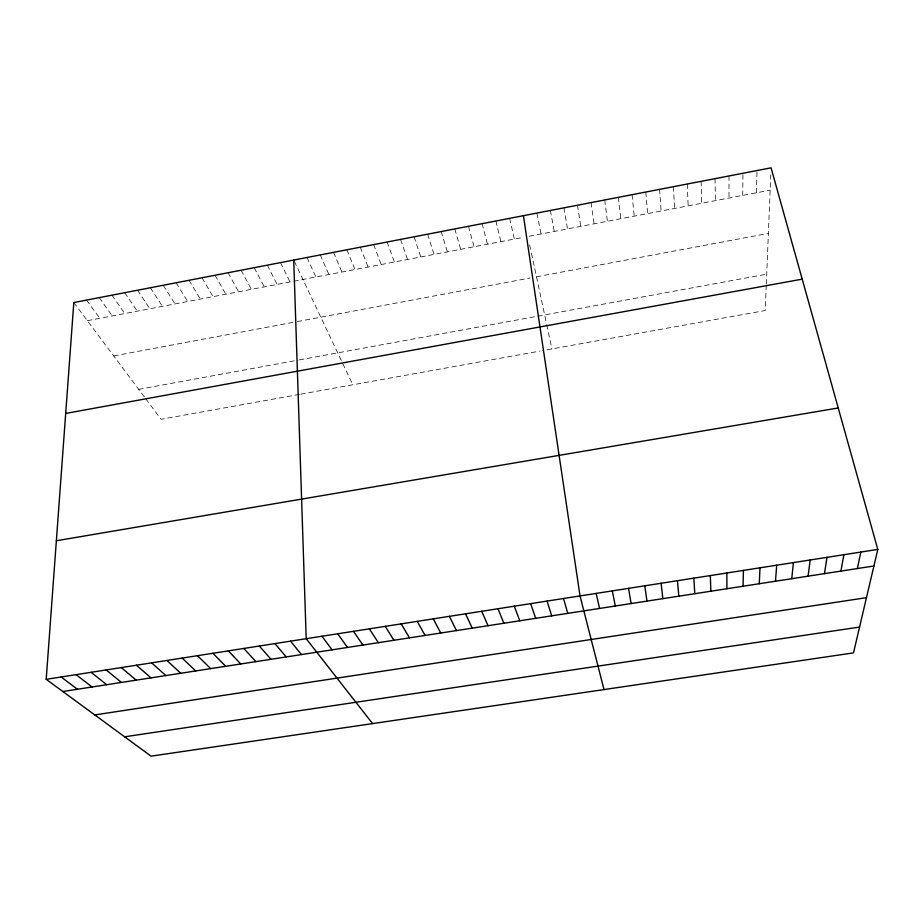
<?xml version="1.0" encoding="UTF-8"?>
<svg xmlns="http://www.w3.org/2000/svg" width="924" height="924" viewBox="0 0 924 924"><rect width="100%" height="100%" fill="white"/><g stroke="black" fill="none" stroke-linecap="round" stroke-linejoin="round"><path stroke-width="0.69" stroke-dasharray="4.62 3.46" d="M742.688 195.426L742.977 173.262M756.398 192.804L757.01 170.547M766.262 285.377L765.234 310.522L542.642 350.6M766.308 284.153L770.778 174.809M87.387 320.686L523.827 237.26M529.198 236.232L770.154 190.171M113.733 355.936L295.992 321.829M297.366 321.564L530.029 278.02M536.498 276.807L768.387 233.414M138.715 389.362L298.071 360.129M299.388 359.886L536.382 316.424M537.756 316.17L766.724 274.174M299.468 394.386L161.088 419.3L145.599 398.579M300.739 394.155L539.997 351.074M73.828 302.541L144.837 397.563M86.51 300.092L99.815 318.306M99.215 297.632L112.278 315.927M111.954 295.172L124.763 313.536M124.717 292.712L137.283 311.145M137.526 290.24L149.838 308.743M150.358 287.757L162.428 306.341M163.225 285.273L175.04 303.927M176.126 282.779L187.688 301.513M189.062 280.284L200.358 299.087M202.033 277.778L213.074 296.662M215.026 275.26L225.814 294.225M228.055 272.742L238.577 291.776M241.129 270.224L251.386 289.339M254.227 267.683L264.218 286.879M267.359 265.153L277.096 284.419M280.526 262.612L289.997 281.959M294.34 261.353L352.818 384.777M306.953 257.496L315.892 277.004M320.224 254.932L328.886 274.52M333.529 252.368L341.926 272.026M346.858 249.792L354.989 269.531M360.233 247.205L368.087 267.024M373.642 244.617L381.219 264.518M387.075 242.019L394.375 262M400.554 239.42L407.576 259.482M414.067 236.81L420.801 256.953M427.616 234.188L434.072 254.412M441.198 231.566L447.366 251.871M454.804 228.933L460.706 249.318M468.456 226.299L474.07 246.766M482.143 223.654L487.468 244.213M495.876 220.998L500.9 241.638M509.632 218.341L514.368 239.062M529.66 244.837L531.127 251.675M531.416 253.037L546.153 321.933M546.742 324.694L551.917 348.937M536.89 213.074L541.048 233.968M550.381 210.476L554.261 231.439M563.906 207.854L567.498 228.909M577.465 205.232L580.769 226.368M591.071 202.61L594.074 223.827M604.7 199.977L607.414 221.275M618.364 197.332L620.789 218.722M632.074 194.687L634.199 216.158M645.807 192.03L647.632 213.594M659.586 189.374L661.11 211.018M673.388 186.706L674.624 208.431M687.237 184.026L688.161 205.844M701.12 181.347L701.743 203.245M715.037 178.655L715.361 200.647M728.99 175.964L729.001 198.036"/><path stroke-width="1.39" d="M743.058 586.243L743.416 570.408M759.239 583.737L760.025 567.81M46.2 679.325L73.828 302.541L771.066 167.833L877.8 549.41L853.499 652.887L151.062 756.167L46.2 679.325L877.8 549.41M775.467 581.219L776.703 565.211M791.753 578.701L793.416 562.589M808.084 576.172L810.186 559.979M824.462 573.642L827.015 557.345M840.898 571.101L843.889 554.712M857.38 568.549L860.822 552.067M65.696 413.432L802.205 279.14M56.364 540.759L838.23 407.958M62.82 691.51L873.908 565.985M94.779 714.922L866.469 597.666M124.648 736.809L859.563 627.061M61.134 676.992L77.408 689.246M76.103 674.659L92.042 686.982M91.13 672.314L106.722 684.719M106.191 669.958L121.437 682.432M121.298 667.59L136.209 680.156M136.452 665.222L151.005 677.858M151.652 662.855L165.858 675.559M166.898 660.475L180.746 673.261M182.19 658.084L195.68 670.951M197.528 655.682L210.66 668.63M212.913 653.28L225.687 666.308M228.344 650.877L240.76 663.975M243.821 648.452L255.867 661.63M259.344 646.026L271.021 659.286M274.925 643.601L286.221 656.929M290.54 641.152L301.467 654.573M372.591 723.596L306.202 638.703L293.728 260.06M321.922 636.255L332.097 649.838M337.687 633.795L347.482 647.458M353.488 631.323L362.913 645.067M369.346 628.84L378.39 642.677M385.262 626.356L393.913 640.274M401.212 623.862L409.482 637.86M417.221 621.367L425.098 635.446M433.275 618.861L440.76 633.021M449.376 616.343L456.468 630.584M465.534 613.813L472.222 628.147M481.739 611.284L488.022 625.71M497.99 608.743L503.88 623.25M514.298 606.202L519.773 620.789M530.653 603.649L535.724 618.329M547.066 601.085L551.72 615.846M563.524 598.509L567.763 613.363M604.007 689.57L580.029 595.934L523.423 215.673M596.142 593.416L599.561 608.442M612.312 590.886L615.315 606.005M628.516 588.357L631.115 603.557M644.779 585.816L646.962 601.108M661.099 583.263L662.866 598.648M677.454 580.711L678.805 596.176M693.866 578.147L694.79 593.705M710.337 575.571L710.833 591.221M726.853 572.995L726.922 588.738"/></g></svg>
